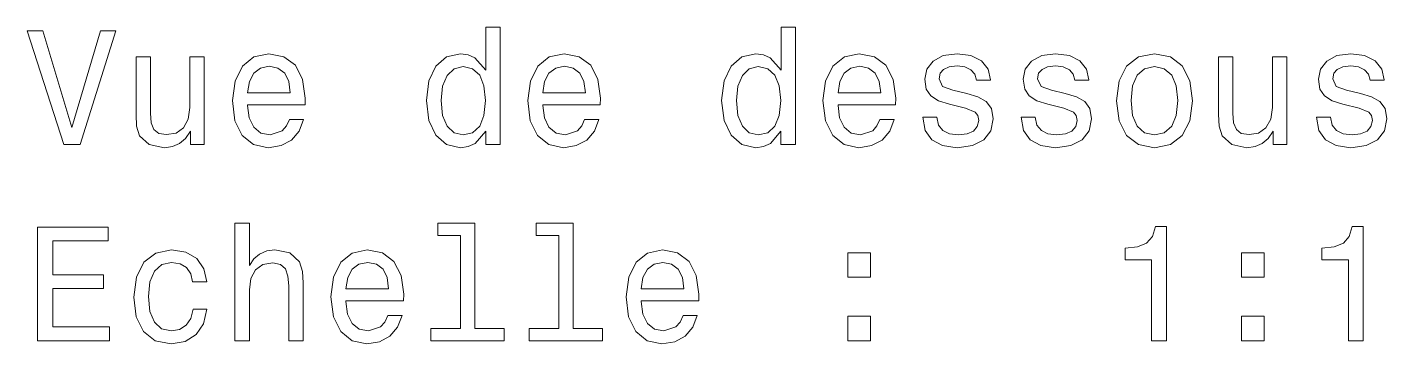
# Model space of a CAD drawing. Extents: x 386 to 1090, y 188 to 736.
# Drawn here: x 632.65 to 674.59, y 473.26 to 483.02 of the extents above; entities that cross this region are included whole.
import ezdxf

# ---------------------------------------------------------------- set-up
doc = ezdxf.new("R2010")
doc.units = 0

msp = doc.modelspace()

# ---------------------------------------------------------------- linework, layer by layer
at = {"color": 7, "lineweight": 13}
for points in [[(634.909, 482.907), (634.031, 479.927), (633.129, 482.907), (632.649, 482.907), (633.779, 479.402), (634.284, 479.402), (635.388, 482.907)], [(646.796, 479.821), (646.796, 479.402), (647.24, 479.402), (647.24, 483.023), (646.801, 483.023), (646.801, 481.697), (646.463, 482.08), (646.256, 482.171), (646.019, 482.206), (645.59, 482.105), (645.258, 481.823), (645.041, 481.369), (644.965, 480.759), (645.041, 480.149), (645.258, 479.69), (645.59, 479.402), (646.019, 479.306), (646.256, 479.342), (646.468, 479.432)], [(655.904, 479.821), (655.904, 479.402), (656.348, 479.402), (656.348, 483.023), (655.909, 483.023), (655.909, 481.697), (655.571, 482.08), (655.364, 482.171), (655.127, 482.206), (654.698, 482.105), (654.366, 481.823), (654.149, 481.369), (654.073, 480.759), (654.149, 480.149), (654.366, 479.69), (654.698, 479.402), (655.127, 479.306), (655.364, 479.342), (655.576, 479.432)], [(638.111, 482.11), (637.667, 482.11), (637.667, 480.547), (637.617, 480.184), (637.471, 479.922), (637.244, 479.76), (636.946, 479.71), (636.709, 479.75), (636.558, 479.871), (636.472, 480.078), (636.452, 480.37), (636.452, 482.11), (636.008, 482.11), (636.008, 480.33), (636.023, 479.972), (636.119, 479.674), (636.412, 479.402), (636.881, 479.306), (637.133, 479.342), (637.35, 479.432), (637.536, 479.589), (637.688, 479.816), (637.688, 479.402), (638.111, 479.402)], [(639.448, 480.628), (641.223, 480.628), (641.228, 480.834), (641.147, 481.414), (640.925, 481.848), (640.572, 482.11), (640.103, 482.206), (639.644, 482.105), (639.291, 481.823), (639.064, 481.364), (638.984, 480.759), (639.059, 480.138), (639.286, 479.685), (639.634, 479.402), (640.088, 479.306), (640.482, 479.372), (640.804, 479.543), (641.041, 479.816), (641.178, 480.179), (640.739, 480.179), (640.648, 479.977), (640.517, 479.826), (640.144, 479.705), (639.856, 479.76), (639.639, 479.937), (639.498, 480.224), (639.448, 480.613)], [(648.556, 480.628), (650.331, 480.628), (650.336, 480.834), (650.255, 481.414), (650.034, 481.848), (649.68, 482.11), (649.211, 482.206), (648.753, 482.105), (648.399, 481.823), (648.173, 481.364), (648.092, 480.759), (648.167, 480.138), (648.394, 479.685), (648.742, 479.402), (649.196, 479.306), (649.59, 479.372), (649.912, 479.543), (650.149, 479.816), (650.286, 480.179), (649.847, 480.179), (649.756, 479.977), (649.625, 479.826), (649.252, 479.705), (648.964, 479.76), (648.747, 479.937), (648.606, 480.224), (648.556, 480.613)], [(657.664, 480.628), (659.439, 480.628), (659.444, 480.834), (659.363, 481.414), (659.142, 481.848), (658.789, 482.11), (658.32, 482.206), (657.861, 482.105), (657.508, 481.823), (657.281, 481.364), (657.2, 480.759), (657.276, 480.138), (657.503, 479.685), (657.85, 479.402), (658.304, 479.306), (658.698, 479.372), (659.021, 479.543), (659.258, 479.816), (659.394, 480.179), (658.955, 480.179), (658.864, 479.977), (658.733, 479.826), (658.36, 479.705), (658.072, 479.76), (657.856, 479.937), (657.714, 480.224), (657.664, 480.613)], [(661.638, 480.981), (661.209, 481.082), (660.892, 481.198), (660.786, 481.435), (660.816, 481.601), (660.922, 481.722), (661.093, 481.798), (661.34, 481.828), (661.577, 481.798), (661.764, 481.707), (661.885, 481.571), (661.935, 481.389), (662.369, 481.389), (662.369, 481.399), (662.294, 481.727), (662.087, 481.984), (661.764, 482.146), (661.34, 482.206), (660.912, 482.146), (660.599, 481.979), (660.402, 481.732), (660.342, 481.419), (660.387, 481.117), (660.528, 480.905), (660.76, 480.754), (661.098, 480.648), (661.593, 480.527), (661.895, 480.401), (661.976, 480.3), (662.006, 480.149), (661.961, 479.962), (661.84, 479.821), (661.643, 479.73), (661.381, 479.7), (661.103, 479.73), (660.902, 479.836), (660.765, 480.007), (660.71, 480.244), (660.281, 480.244), (660.352, 479.841), (660.559, 479.548), (660.886, 479.372), (661.34, 479.306), (661.814, 479.372), (662.162, 479.548), (662.374, 479.831), (662.45, 480.199), (662.394, 480.517), (662.238, 480.734), (661.981, 480.875)], [(664.674, 480.981), (664.245, 481.082), (663.928, 481.198), (663.822, 481.435), (663.852, 481.601), (663.958, 481.722), (664.129, 481.798), (664.376, 481.828), (664.613, 481.798), (664.8, 481.707), (664.921, 481.571), (664.971, 481.389), (665.405, 481.389), (665.405, 481.399), (665.33, 481.727), (665.123, 481.984), (664.8, 482.146), (664.376, 482.206), (663.948, 482.146), (663.635, 481.979), (663.438, 481.732), (663.378, 481.419), (663.423, 481.117), (663.564, 480.905), (663.796, 480.754), (664.134, 480.648), (664.629, 480.527), (664.931, 480.401), (665.012, 480.3), (665.042, 480.149), (664.997, 479.962), (664.876, 479.821), (664.679, 479.73), (664.417, 479.7), (664.139, 479.73), (663.938, 479.836), (663.802, 480.007), (663.746, 480.244), (663.317, 480.244), (663.388, 479.841), (663.595, 479.548), (663.923, 479.372), (664.376, 479.306), (664.85, 479.372), (665.198, 479.548), (665.41, 479.831), (665.486, 480.199), (665.43, 480.517), (665.274, 480.734), (665.017, 480.875)], [(666.253, 480.754), (666.333, 480.138), (666.565, 479.685), (666.933, 479.402), (667.428, 479.306), (667.917, 479.402), (668.285, 479.68), (668.517, 480.133), (668.603, 480.754), (668.517, 481.369), (668.285, 481.828), (667.917, 482.105), (667.428, 482.206), (666.933, 482.105), (666.565, 481.823), (666.333, 481.369)], [(671.508, 482.11), (671.064, 482.11), (671.064, 480.547), (671.013, 480.184), (670.867, 479.922), (670.64, 479.76), (670.343, 479.71), (670.106, 479.75), (669.954, 479.871), (669.868, 480.078), (669.848, 480.37), (669.848, 482.11), (669.405, 482.11), (669.405, 480.33), (669.42, 479.972), (669.515, 479.674), (669.808, 479.402), (670.277, 479.306), (670.529, 479.342), (670.746, 479.432), (670.933, 479.589), (671.084, 479.816), (671.084, 479.402), (671.508, 479.402)], [(673.782, 480.981), (673.353, 481.082), (673.036, 481.198), (672.93, 481.435), (672.96, 481.601), (673.066, 481.722), (673.237, 481.798), (673.484, 481.828), (673.721, 481.798), (673.908, 481.707), (674.029, 481.571), (674.08, 481.389), (674.513, 481.389), (674.513, 481.399), (674.438, 481.727), (674.231, 481.984), (673.908, 482.146), (673.484, 482.206), (673.056, 482.146), (672.743, 481.979), (672.546, 481.732), (672.486, 481.419), (672.531, 481.117), (672.673, 480.905), (672.905, 480.754), (673.242, 480.648), (673.737, 480.527), (674.039, 480.401), (674.12, 480.3), (674.15, 480.149), (674.105, 479.962), (673.984, 479.821), (673.787, 479.73), (673.525, 479.7), (673.247, 479.73), (673.046, 479.836), (672.91, 480.007), (672.854, 480.244), (672.425, 480.244), (672.496, 479.841), (672.703, 479.548), (673.031, 479.372), (673.484, 479.306), (673.959, 479.372), (674.307, 479.548), (674.518, 479.831), (674.594, 480.199), (674.539, 480.517), (674.382, 480.734), (674.125, 480.875)], [(639.448, 481.001), (639.503, 481.349), (639.639, 481.606), (639.846, 481.762), (640.118, 481.818), (640.386, 481.762), (640.593, 481.606), (640.719, 481.349), (640.764, 481.001)], [(646.095, 481.808), (646.387, 481.737), (646.609, 481.54), (646.74, 481.213), (646.791, 480.759), (646.74, 480.3), (646.609, 479.972), (646.387, 479.77), (646.095, 479.705), (645.817, 479.77), (645.606, 479.972), (645.464, 480.305), (645.419, 480.759), (645.464, 481.208), (645.606, 481.535), (645.817, 481.737)], [(648.556, 481.001), (648.611, 481.349), (648.747, 481.606), (648.954, 481.762), (649.227, 481.818), (649.494, 481.762), (649.701, 481.606), (649.827, 481.349), (649.872, 481.001)], [(655.203, 481.808), (655.495, 481.737), (655.717, 481.54), (655.848, 481.213), (655.899, 480.759), (655.848, 480.3), (655.717, 479.972), (655.495, 479.77), (655.203, 479.705), (654.925, 479.77), (654.714, 479.972), (654.572, 480.305), (654.527, 480.759), (654.572, 481.208), (654.714, 481.535), (654.925, 481.737)], [(657.664, 481.001), (657.719, 481.349), (657.856, 481.606), (658.062, 481.762), (658.335, 481.818), (658.602, 481.762), (658.809, 481.606), (658.935, 481.349), (658.98, 481.001)], [(666.706, 480.759), (666.752, 481.213), (666.893, 481.54), (667.12, 481.742), (667.428, 481.813), (667.73, 481.742), (667.957, 481.546), (668.098, 481.213), (668.149, 480.759), (668.098, 480.3), (667.957, 479.967), (667.73, 479.765), (667.428, 479.7), (667.12, 479.765), (666.893, 479.967), (666.752, 480.3)], [(639.059, 473.355), (639.503, 473.355), (639.503, 474.919), (639.549, 475.277), (639.695, 475.539), (639.922, 475.7), (640.224, 475.761), (640.466, 475.71), (640.618, 475.574), (640.693, 475.347), (640.719, 475.045), (640.719, 473.355), (641.162, 473.355), (641.162, 475.136), (641.142, 475.494), (641.052, 475.791), (640.754, 476.064), (640.29, 476.159), (640.038, 476.124), (639.821, 476.028), (639.639, 475.877), (639.503, 475.67), (639.503, 476.976), (639.059, 476.976)], [(646.014, 476.603), (646.014, 473.728), (645.101, 473.728), (645.101, 473.355), (647.366, 473.355), (647.366, 473.728), (646.458, 473.728), (646.458, 476.976), (645.318, 476.976), (645.318, 476.603)], [(649.05, 476.603), (649.05, 473.728), (648.137, 473.728), (648.137, 473.355), (650.402, 473.355), (650.402, 473.728), (649.494, 473.728), (649.494, 476.976), (648.354, 476.976), (648.354, 476.603)], [(632.972, 473.355), (635.191, 473.355), (635.191, 473.779), (633.436, 473.779), (633.436, 474.964), (635, 474.964), (635, 475.383), (633.436, 475.383), (633.436, 476.432), (635.151, 476.432), (635.151, 476.855), (632.972, 476.855)], [(667.337, 473.355), (667.796, 473.355), (667.796, 476.88), (667.453, 476.88), (667.362, 476.573), (667.18, 476.366), (666.903, 476.245), (666.52, 476.205), (666.52, 475.847), (667.337, 475.847)], [(673.409, 473.355), (673.868, 473.355), (673.868, 476.88), (673.525, 476.88), (673.434, 476.573), (673.253, 476.366), (672.975, 476.245), (672.592, 476.205), (672.592, 475.847), (673.409, 475.847)], [(637.748, 475.166), (638.187, 475.166), (638.096, 475.569), (637.879, 475.887), (637.541, 476.084), (637.103, 476.159), (636.618, 476.058), (636.25, 475.776), (636.018, 475.317), (635.938, 474.702), (636.013, 474.092), (636.24, 473.638), (636.598, 473.355), (637.088, 473.259), (637.521, 473.335), (637.859, 473.547), (638.091, 473.88), (638.192, 474.324), (637.768, 474.324), (637.693, 474.041), (637.552, 473.829), (637.35, 473.698), (637.103, 473.658), (636.795, 473.723), (636.573, 473.925), (636.437, 474.253), (636.392, 474.717), (636.437, 475.171), (636.578, 475.499), (636.805, 475.7), (637.103, 475.771), (637.365, 475.726), (637.562, 475.61), (637.693, 475.418)], [(642.484, 474.581), (644.259, 474.581), (644.264, 474.788), (644.183, 475.368), (643.961, 475.801), (643.608, 476.064), (643.139, 476.159), (642.68, 476.058), (642.327, 475.776), (642.1, 475.317), (642.02, 474.712), (642.095, 474.092), (642.322, 473.638), (642.67, 473.355), (643.124, 473.259), (643.518, 473.325), (643.84, 473.496), (644.077, 473.769), (644.214, 474.132), (643.775, 474.132), (643.684, 473.93), (643.553, 473.779), (643.18, 473.658), (642.892, 473.713), (642.675, 473.89), (642.534, 474.177), (642.484, 474.566)], [(651.592, 474.581), (653.367, 474.581), (653.372, 474.788), (653.291, 475.368), (653.07, 475.801), (652.716, 476.064), (652.247, 476.159), (651.789, 476.058), (651.435, 475.776), (651.209, 475.317), (651.128, 474.712), (651.203, 474.092), (651.43, 473.638), (651.778, 473.355), (652.232, 473.259), (652.626, 473.325), (652.948, 473.496), (653.185, 473.769), (653.322, 474.132), (652.883, 474.132), (652.792, 473.93), (652.661, 473.779), (652.288, 473.658), (652, 473.713), (651.784, 473.89), (651.642, 474.177), (651.592, 474.566)], [(642.484, 474.954), (642.539, 475.302), (642.675, 475.559), (642.882, 475.716), (643.155, 475.771), (643.422, 475.716), (643.629, 475.559), (643.755, 475.302), (643.8, 474.954)], [(651.592, 474.954), (651.647, 475.302), (651.784, 475.559), (651.99, 475.716), (652.263, 475.771), (652.53, 475.716), (652.737, 475.559), (652.863, 475.302), (652.908, 474.954)], [(657.971, 475.312), (658.667, 475.312), (658.667, 476.064), (657.971, 476.064)], [(670.116, 475.312), (670.812, 475.312), (670.812, 476.064), (670.116, 476.064)], [(657.971, 473.355), (658.667, 473.355), (658.667, 474.107), (657.971, 474.107)], [(670.116, 473.355), (670.812, 473.355), (670.812, 474.107), (670.116, 474.107)]]:
    msp.add_lwpolyline(points, close=True, dxfattribs=at)

doc.saveas('drawing.dxf')
